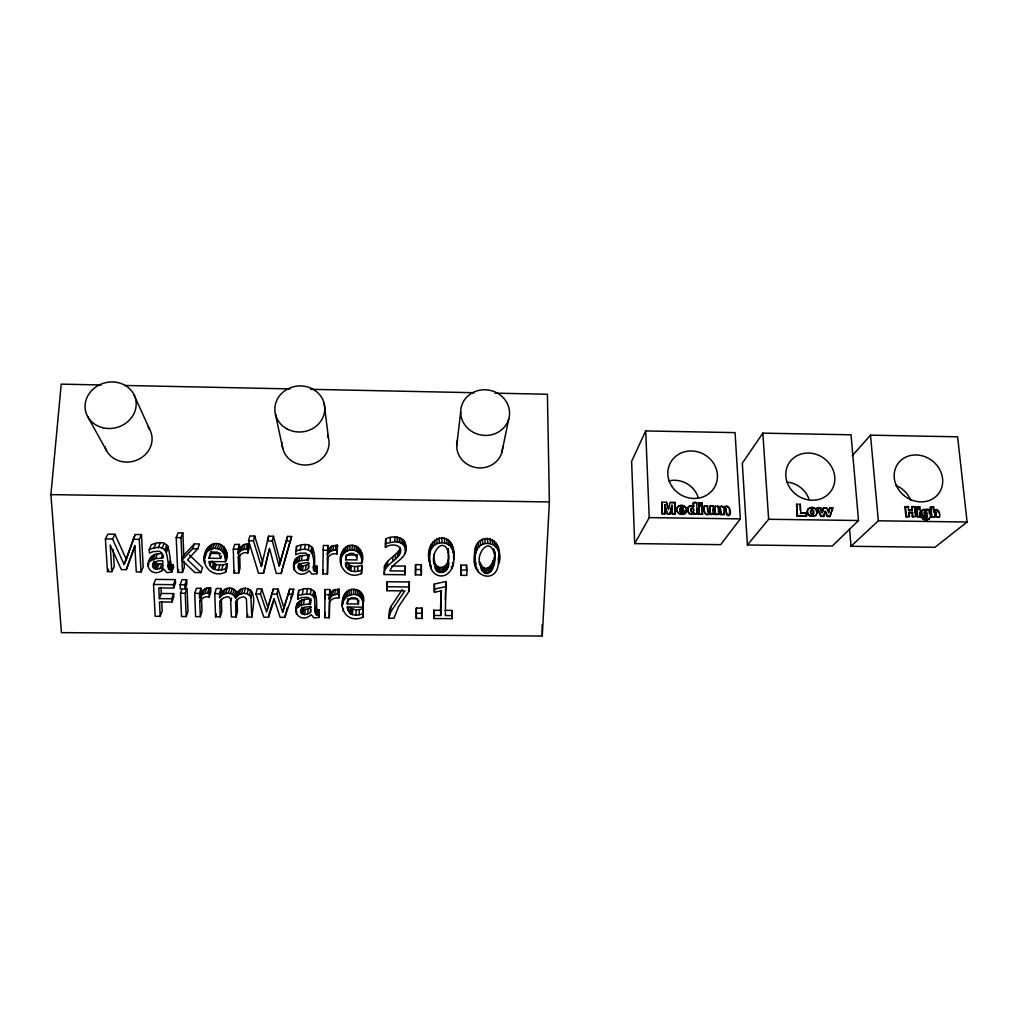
<?xml version="1.0" encoding="UTF-8"?>
<svg xmlns="http://www.w3.org/2000/svg" width="1018" height="1018" viewBox="0 0 1018 1018"><rect width="100%" height="100%" fill="white"/><g stroke="black" fill="none" stroke-linecap="round" stroke-linejoin="round"><path stroke-width="1.5" d="M409.249 590.924L409.325 581.965L387.196 581.749L386.98 590.707L404.846 590.885L390.67 611.894L388.672 618.181L393.966 618.231L398.623 606.626L409.249 590.924L409.312 586.979L387.018 586.75L386.98 590.707M361.517 570.156C355.257 573.083 345.535 571.518 345.382 563.03L361.632 563.208C367.32 550.942 351.261 537.695 342.926 550.433C334.604 563.17 346.553 580.794 361.492 573.528L361.899 565.257C356.911 567.064 349.327 567.751 346.833 561.834M361.899 565.257L361.492 573.528M363.426 602.007C366.404 590.631 350.205 584.268 344.555 594.308C337.289 607.619 346.947 624.059 362.917 617.239L363.299 608.751L356.287 610.087L350.192 608L349.721 613.192L350.93 614.096L355.867 615.279L362.942 613.943M363.299 608.751L362.917 617.239M405.151 566.123L405.113 571.022L389.958 570.856C393.368 561.211 408.778 558.424 405.635 545.992C405.558 536.13 392.388 535.315 385.695 538.878L385.466 547.404C390.543 543.294 402.835 544.006 400.29 552.914C396.956 560.422 387.807 563.272 384.346 570.793L384.308 574.521L405.049 574.75L405.151 566.123L391.625 565.97M405.177 553.474L405.635 545.992M405.597 550.751L405.482 544.083M405.444 548.829L404.948 542.365M926.444 511.011L926.876 509.496L929.472 509.534C932.882 515.235 928.912 523.163 922.524 518.9C919.878 514.65 928.67 521.14 926.736 515.757C923.262 519.434 918.745 511.99 922.779 509.764M926.304 518.149L927.373 517.029L927.271 515.286C924.306 518.531 920.017 513.085 922.372 510.145M384.499 569.596L384.549 565.893C387.985 558.424 397.058 555.599 400.367 548.129L400.29 552.914M385.695 538.878L385.466 547.404M387.158 585.681L387.196 581.749M404.909 547.099L404.006 545.572L404.044 540.838M817.174 512.665L816.805 510.196A4.174 3.805 35.6 0 0 814.235 507.804C809.997 505.552 804.64 510.896 808.101 514.752A4.428 4.034 35.6 0 0 810.341 516.215L814.222 516.215A4.314 3.919 35.7 0 0 816.563 513.937M404.006 545.572L402.708 544.236L402.772 539.515M402.708 544.236L401.117 543.141L401.181 538.42M405.049 574.75L405.113 571.022M401.117 543.141L399.26 542.352L399.349 537.644M399.298 555.026L399.387 550.229M409.249 585.897L409.325 581.965M415.548 564.646L415.497 574.852L421.299 574.915L421.401 569.596L421.312 564.71L415.548 564.646L415.497 574.852M416.235 613.205L416.337 608.039L422.037 608.09L422.025 618.448L416.286 618.41L416.337 608.039M416.286 618.41L416.387 613.205L422.126 613.256M397.656 557.139L397.758 552.329M421.312 564.71L421.299 574.915M421.948 611.958L422.037 608.09M361.632 563.208L362.052 557.037M349.721 613.192L346.998 607.021L363.057 607.161L363.311 598.151M399.26 542.352L397.16 541.869L397.262 537.16M395.366 559.251L395.48 554.428M433.706 610.253L433.897 615.445L440.769 615.496L440.527 610.316L433.706 610.253L433.821 618.55L452.119 618.689L451.877 610.406L445.07 610.355M452.208 615.585L445.35 615.534L445.846 581.558L434.33 584.039L434.444 592.298L441.392 590.784L440.769 615.496M433.821 618.55L433.897 615.445M434.444 592.298L434.33 584.039M385.504 543.599L394.819 541.678L394.933 536.97M440.527 610.316L441.036 590.364M445.362 599.742L445.846 581.558M927.029 513.581C925.935 507.333 922.906 516.648 927.029 513.581L925.909 514.815M390.67 611.894L390.823 606.728L402.275 589.575M392.668 561.414L392.808 556.566M451.877 610.406L452.119 618.689M389.538 614.796L389.69 609.604L390.823 606.728M460.798 565.143L461.039 575.335L466.804 575.386L466.982 570.093L466.524 565.206L460.798 565.143L461.039 575.335M388.672 618.181L389.69 609.604M466.397 569.164L466.524 565.206M390.187 542.136L390.339 537.428M387.464 566.288L387.642 561.414M385.644 568.591L385.835 563.705M227.052 563.781L227.154 567.153L225.691 572.103C209.53 580.031 196.716 559.162 208.601 546.997C217.941 536.817 232.409 550.98 225.449 561.694L208.944 561.516C209.428 570.016 219.175 571.671 225.576 568.706L227.052 563.781C222.318 565.372 215.18 566.39 212.278 561.198M205.725 555.79L206.336 550.903M384.308 574.521L384.549 565.893M676.957 508.733C676.13 513.314 682.111 515.362 685.432 513.174M709.89 511.214L709.711 506.353L713.16 506.073L713.618 514.23L710.373 514.51L710.526 512.868L710.373 514.51M810.277 512.181L811.55 509.7C814.133 508.936 814.807 513.288 812.682 514.243L810.862 513.823L811.55 509.7M100.947 384.969L61.233 384.142L50.9 494.621L61.424 632.623L542.276 636.034L549.376 501.938L547.404 394.246L494.964 393.152M691.095 508.962L691.298 511.672L691.044 509.878M718.657 509.344L718.835 514.306L715.374 514.586L714.916 506.43L718.161 506.15L717.995 507.664L718.161 506.15M724.18 509.42L724.371 514.383L720.909 514.663C718.161 502.841 721.966 509.624 720.909 514.663M693.589 511.087L693.156 508.733L691.133 508.682L691.756 508.02L693.36 508.402L693.856 509.853L693.309 511.698L691.756 512.029L693.309 511.698M149.608 561.262L155.474 558.589L162.575 558.144L162.053 553.436L159.597 551.323L153.603 551.527L149.43 553.067L149.239 549.466L151.351 544.643C171.508 537.3 168.072 551.094 171.24 564.646L173.238 564.812L173.684 567.179L171.775 572.141L166.71 572.574L163.809 569.202C153.158 578.797 142.24 566.657 151.707 556.362L155.169 554.339L161.964 553.372M149.926 561.147L151.707 556.362M362.942 603.28L362.853 595.899M363.057 607.161L363.464 600.722M362.484 601.002L361.708 599.029L362.09 593.939M340.597 562.191L341.348 554.797M361.708 599.029L360.601 597.375L360.996 592.298M343.588 596.319L343.028 603.623M359.074 614.961L359.469 609.757M361.67 561.885L361.899 554.403M347.456 601.307L347.214 603.878L358.451 603.979L358.756 600.124M360.601 597.375L359.214 596.052L359.621 590.987M355.867 615.279L356.287 610.087M359.214 596.052L357.56 595.11L357.98 590.033M361.517 559.238L361.441 552.1M429.545 562.585C422.126 533.916 457.476 527.515 453.799 559.213C454.321 567.586 448.047 578.059 438.504 575.603C428.107 572.18 429.38 559.302 429.558 550.611M361.046 556.91L360.257 554.899L360.652 550.089M357.56 595.11L355.638 594.525L356.071 589.46M357.598 571.187L358.018 566.275M360.257 554.899L359.15 553.194L359.558 548.397M357.394 555.103L346.107 554.975L345.598 559.811L356.974 559.938L356.86 554.645M343.053 601.434L347.1 596.166L353.45 594.321L353.895 589.257M359.15 553.194L357.738 551.845L358.158 547.06M352.368 614.745L352.813 609.54M354.353 571.518L354.798 566.593M350.93 614.096L351.401 608.891M351.121 594.512L351.579 589.447M357.738 551.845L356.058 550.865L356.491 546.081M356.058 550.865L354.124 550.267L354.569 545.495M474.566 554.721C473.434 530.213 505.132 535.964 498.273 558.551C500.856 585.452 469.807 579.407 474.566 554.721L475.164 563.094M475.088 559.518C473.943 534.857 505.882 540.622 498.985 563.374M348.996 595.123L349.479 590.046M347.927 610.609L348.296 606.728M347.214 603.878L348.054 598.508M350.816 570.958L351.286 566.046M349.365 570.284L349.848 565.372M347.1 596.166L347.596 591.076M340.801 559.633C341.526 554.263 346.387 549.771 351.91 550.051L352.368 545.279M345.407 597.617L345.916 592.527M343.168 611.105L343.435 608.51M349.543 550.242L350.027 545.457M348.131 569.355L348.627 564.456M344.033 599.411L344.555 594.308M347.392 550.865L347.901 546.081M342.277 606.206L343.002 598.571M346.324 566.708L346.705 563.056M434.177 554.25C430.499 572.485 451.559 570.856 448.582 554.288M448.264 565.105L448.289 548.422L448.594 553.194C443.784 534.526 429.138 554.008 434.673 565.028C435.03 578.593 453.048 571.073 447.958 560.256M345.471 551.921L345.993 547.124M294.406 564.239L299.025 560.854L308.39 559.785L308.047 555.115L305.705 553.029L299.801 553.219L295.64 554.746L296.505 546.386C314.066 539.896 315.135 550.903 314.562 565.524L317.298 566.377L316.916 573.668L311.902 574.088L309.179 570.754C300.246 579.573 289.048 569.864 295.335 559.353L299.903 555.993L309.192 554.937M294.495 562.75L295.335 559.353M343.766 553.41L344.3 548.613M309.332 603.928L310.439 603.928L310.108 599.373L307.805 597.337L301.964 597.541L297.841 599.042L298.694 590.465C315.873 584.141 317.158 594.639 316.522 609.133L319.232 609.96L318.863 617.481L313.913 617.901L311.228 614.643C302.155 623.41 291.39 613.599 297.523 603.14L302.041 599.844L310.121 598.788L309.332 603.928L301.188 604.997L296.632 608.319M296.696 606.461L297.523 603.14M338.689 594.308L339.249 589.244L333.179 590.287L329.832 593.888L329.196 598.991L332.568 595.365L337.2 594.194L338.689 594.308L338.689 598.24C334.947 596.955 331.079 599.284 329.208 602.529L329.285 617.71L324.653 617.671L325.2 589.511L329.819 589.549L329.832 593.888M338.689 598.24L339.249 589.244M337.2 594.194L337.772 589.117M341.386 557.317L341.933 552.481M340.826 564.825L341.157 557.342M342.379 555.23L342.926 550.433M480.076 562.101C485.841 578.949 498.527 558.017 493.565 548.969C500.309 561.554 485.344 588.417 479.962 563.107M334.731 594.474L335.316 589.397M456.688 445.808L460.67 411.997M336.971 554.021L337.543 545.228L331.41 546.284L328.025 549.962L327.363 554.772L330.774 551.069L335.456 549.873L336.958 550L336.971 554.021C333.166 552.685 329.247 555.09 327.376 558.386L327.452 573.936L322.782 573.885L323.342 545.47L328 545.521L328.025 549.962M329.285 617.71L329.857 600.416M332.568 595.365L333.179 590.287M330.723 596.866L331.346 591.789M336.958 550L337.543 545.228M335.456 549.873L336.055 545.101M329.374 601.244L329.845 597.401M329.196 598.991L329.819 589.549M324.653 617.671L325.327 612.442M332.962 550.153L333.573 545.381M327.452 573.936L328.05 556.642M330.774 551.069L331.41 546.284M328.903 552.609L329.552 547.811M327.376 558.386L327.707 555.968M327.363 554.772L328 545.521M318.863 617.481L319.232 609.96M322.782 573.885L323.304 570.182M315.287 592.87L314.524 597.973L315.147 611.64L316.547 615.012L317.616 615.241L318.341 610.036M315.784 614.338L316.522 609.133M316.547 615.012L317.285 609.807M315.147 611.64L315.898 606.461M315.313 613.218L316.064 608.013M314.524 597.973L313.875 596.726L314.638 591.636M310.515 612.365L310.465 606.397L302.74 607.606L300.425 611.016C301.048 616.055 307.754 614.91 310.515 612.365L310.91 609.769M313.875 596.726L312.971 595.721L313.748 590.631M295.589 551.183C313.264 544.643 314.371 555.701 313.798 570.449L315.656 571.378L316.407 566.453M316.916 573.668L317.298 566.377M314.575 571.149L315.338 566.224M310.414 601.142L310.808 598.584M310.439 603.928L311.024 600.073M313.798 570.449L314.562 565.524M312.971 595.721L310.35 594.385L311.139 589.307M307.461 614.083L308.276 608.866L311.304 607.173M313.15 567.688L313.926 562.789M313.315 569.304L314.091 564.392M304.522 614.63L305.349 609.413L308.276 608.866M312.513 553.69L313.302 548.88M302.944 614.363L303.797 609.146L301.595 607.212M297.803 595.555L306.609 593.901L307.423 588.824M679.986 509.28L681.029 507.422C686.603 507.308 679.159 511.99 680.508 507.855M301.633 613.574L302.486 608.357M303.517 604.387L304.357 599.233M311.864 552.418L312.641 547.62M300.743 612.403L301.379 608.51M310.948 551.387L311.737 546.59M298.923 563.336C295.258 570.067 304.42 573.07 308.467 568.426L308.874 565.97M302.346 594.296L303.199 589.218M308.39 559.785L308.988 556.146M301.188 604.997L302.041 599.844M299.241 605.875L300.119 600.709M305.375 570.169L306.214 565.245L309.281 563.514M307.258 559.773L308.085 554.925M308.352 556.922L308.759 554.517M308.289 550L309.103 545.215M296.353 614.159L296.798 611.551M297.714 606.982L298.605 601.816M302.397 570.716L303.249 565.804L306.214 565.245M295.793 611.653L296.887 604.692M297.841 599.042L298.694 590.465M221.364 555.968L220.601 558.398L209.046 558.271L210.764 551.743M300.806 570.436L301.684 565.512L299.457 563.527L298.567 568.438M304.509 549.516L305.349 544.732M299.483 569.622L300.361 564.71M301.379 560.231L302.244 555.37M267.696 606.804L261.715 588.9L257.16 588.862L255.938 593.952L263.84 617.188L268.536 617.226L274.338 599.36L280.103 617.315L284.773 617.353L292.79 594.296L293.718 589.206L289.748 589.168L282.61 612.136L276.972 594.143L278.029 589.053L273.384 589.015L266.856 610.698M299.025 560.854L299.903 555.993M828.817 510.921L829.746 507.855L832.851 507.906L829.95 516.559L827.074 516.52L824.962 511.545L823.702 516.47L820.813 516.431L817.034 508.16L820.61 507.727L822.366 512.919L823.677 507.766L826.591 507.804L828.805 513.021L829.746 507.855M300.195 549.898L301.073 545.114M297.052 561.745L297.956 556.871M284.773 617.353L287.254 607.822M294.126 570.22L294.596 567.764M295.513 562.878L296.416 558.004M293.566 567.65L294.686 560.943M282.61 612.136L289.748 589.168M254.704 536.015L253.444 540.749L261.321 566.479L262.517 561.567L254.704 536.015L249.868 535.964L248.57 540.698L258.508 573.21L263.484 573.261L269.516 548.409L276.234 573.389L281.222 573.452L291.619 536.486L287.534 536.435L279.403 565.105M281.222 573.452L282.253 568.502M501.912 452.196L508.784 418.843A24.496 22.778 10 0 0 478.575 390.454A24.496 22.778 10 0 0 467.987 428.489A24.496 22.778 10 0 0 508.784 418.843M272.353 540.991L267.479 540.927L268.625 536.193L273.46 536.257L272.353 540.991L279.148 566.326L287.534 536.435M268.536 617.226L269.655 611.983M345.598 559.811C345.458 555.408 349.772 551.947 353.971 553.716L356.644 557.05M261.715 588.9L260.532 593.99L266.563 612.009L273.384 589.015M429.711 555.395C429.392 538.649 454.652 538.687 453.697 555.637M668.457 509.509L670.162 502.345L674.896 502.421L675.227 514.014L672.262 513.975L671.931 506.811M667.299 513.899L664.83 504.941L667.299 513.899L669.984 513.937L671.562 506.799M669.984 513.937L671.867 505.373M263.484 573.261L269.146 549.796M220.244 616.832L219.723 601.294L223.54 597.821L227.179 596.688L228.745 596.955L230.602 598.978L231.366 616.921L236.061 616.959L235.603 601.434L239.421 597.986L243.124 596.853L244.651 597.121L246.458 599.131L247.145 617.048L251.828 617.086C252.604 608.408 258.076 589.918 245.363 588.213C239.904 588.035 235.743 592.883 235.514 598.139C233.033 591.191 222.802 592.107 219.608 597.986L219.468 593.609L220.982 588.506L216.312 588.468L214.76 593.558L215.561 616.793L220.244 616.832L221.746 611.576L221.339 599.233M261.321 566.479L268.625 536.193M247.145 617.048L247.794 614.427M677.148 507.918C674.54 513.097 682.734 516.635 685.877 512.779M251.828 617.086L250.873 597.35L252.133 592.234M929.663 517.678L929.23 518.836M250.873 597.35L249.41 595.161L250.683 590.058M822.251 512.118L823.677 507.766M249.41 595.161L247.107 593.787L248.392 588.684M153.069 563.45L157.561 560.931L162.702 560.689L162.995 566.861C160.119 569.558 153.336 570.538 152.56 565.423L154.1 560.994M823.702 516.47L825.42 511.061L827.519 516.037L830.408 516.075M235.514 598.139L239.243 594.487L244.053 593.303L245.363 588.213M236.061 616.959L237.436 611.716L237.079 599.373M241.508 593.583L242.844 588.493M239.243 594.487L240.604 589.384M237.245 596.001L238.619 590.898M239.548 548.906L239.421 544.452L234.713 544.401L233.287 549.198L233.987 572.956L238.708 573.007L238.263 557.38C240.083 554.034 244.04 551.654 247.845 552.99L249.156 548.168L249.054 544.159C243.226 542.95 238.466 548.193 238.161 553.741L241.52 550.013L247.743 548.944L249.054 544.159M234.305 595.988L235.692 590.873C230.857 584.943 220.27 589.307 219.99 596.713M230.882 600.735L231.582 598.164M232.689 594.436L234.102 589.346M238.708 573.007L240.083 568.044L239.739 555.624M246.229 548.817L247.539 544.032M230.692 593.507L232.117 588.404M243.709 549.109L245.045 544.312M241.52 550.013L242.869 545.215M238.263 557.38L238.963 554.95M239.675 551.565L241.037 546.755M228.286 593.176L229.724 588.086M233.987 572.956L234.687 570.474M238.161 553.741L238.034 549.249L239.421 544.452M225.716 593.456L227.179 588.366M223.413 594.359L224.902 589.257M282.699 566.975L291.619 536.486M298.249 567.013L300.603 563.527L308.416 562.318L308.467 568.426M221.377 595.861L222.878 590.758M215.561 616.793L216.338 614.172M829.95 516.559L831.986 509.751M221.644 569.736L223.158 564.799M225.449 561.694L226.912 555.484M225.436 560.358L225.194 557.699L226.67 552.838M225.194 557.699L224.622 555.344L226.111 550.509M218.361 570.067L219.901 565.13M224.622 555.344L223.756 553.308L225.245 548.486M200.33 616.666L199.732 601.371C201.526 598.062 205.445 595.759 209.199 597.057L210.79 591.942L210.65 588.01C204.656 586.762 200.164 592.298 199.592 597.808L199.426 593.418L201.106 588.315L196.423 588.277L194.705 593.379L195.634 616.628L200.33 616.666L201.984 611.411L201.462 597.744M209.199 597.057L209.059 593.1L210.65 588.01M223.756 553.308L222.56 551.603L224.075 546.781M199.592 597.808L202.887 594.168L207.545 592.985L209.148 587.882M222.56 551.603L221.084 550.229L222.611 545.432M214.747 569.507L216.312 564.557M205.051 593.265L206.679 588.162M221.084 550.229L219.354 549.249L220.881 544.452M213.258 568.833L214.836 563.896M204.694 555.752C206.272 550.484 212.075 547.468 217.356 548.651L218.908 543.854M202.887 594.168L204.542 589.053M211.973 567.891L213.564 562.967M201.068 595.683L202.735 590.567M199.732 601.371L200.571 598.8M270.139 610.507L273.969 598.673M215.103 548.435L216.669 543.637M210.039 565.232L211.235 561.542M209.046 558.271L211.515 550.891M212.711 548.626L214.302 543.828M210.548 549.249L212.164 544.439M200.877 572.6L187.592 559.811L197.772 548.778L199.477 543.968L194.374 543.917L192.631 548.715L181.968 560.18L194.807 572.536L200.877 572.6L202.557 567.637L189.373 554.925M186.23 616.564L187.999 611.296L187.032 588.188L185.238 593.29L186.23 616.564L181.535 616.526L180.517 593.24L181.891 589.409M208.639 550.318L210.255 545.508M204.389 563.323L205.216 560.88M204.173 558.093L207.265 548.829M206.972 551.82L208.601 546.997M204.071 560.676L205.305 557.011M290.728 597.795L293.718 589.206M124.069 564.456L135.165 534.526L141.464 534.603L143.194 567.001L141.044 571.976L136.285 571.925L134.821 545.419L126.27 569.66L121.333 569.609L110.198 545.063L111.84 571.671L107.463 571.62L105.414 538.929L107.883 534.183L114.958 534.272L126.372 559.531L124.069 564.456L112.553 539.018L114.958 534.272M126.372 559.531L135.165 534.526M135.05 546.284L126.27 569.66M185.06 589.04L186.854 583.963L186.676 579.726L181.98 579.675L180.148 584.726L180.326 588.989L185.06 589.04L184.882 584.777L186.676 579.726M182.426 558.958L183.8 555.306L182.858 532.936L178.099 532.872L176.203 537.606L177.743 572.358L182.502 572.409L184.322 567.446L184.067 561.376M159.317 598.622L158.783 587.92L173.633 588.06L175.516 582.983L175.363 579.611L155.614 579.407L153.553 584.472L155.169 616.31L160.195 616.348L159.482 601.956L171.902 602.071L173.798 596.904L173.645 593.596L161.315 593.481L159.317 598.622L171.749 598.737L173.645 593.596M177.743 572.358L178.672 569.876M173.633 588.06L173.48 584.663L175.363 579.611M925.146 511.38L924.077 512.614L924.522 514.51L925.057 514.052M160.195 616.348L162.18 611.08L161.709 601.562M171.775 572.141L171.329 569.762L173.238 564.812M149.239 549.466C169.548 542.072 166.112 555.93 169.306 569.596L170.413 569.838L172.335 564.888M169.306 569.596L171.24 564.646M168.479 568.897L170.426 563.947M182.502 572.409L181 537.669L182.858 532.936M688.244 507.206C686.565 510.298 689.262 515.553 693.105 513.772M167.728 566.123L169.675 561.185M167.957 567.739L169.904 562.801M161.76 570.742L162.765 568.26M159.928 568.604L161.938 563.667L157.345 563.934L155.003 561.936L152.942 566.861M166.545 551.998L168.504 547.162M162.575 558.144L163.567 555.713M165.819 550.713L167.792 545.89M156.912 569.177L158.948 564.226M161.442 558.131L162.944 554.479M709.877 513.556C704.392 519.269 700.13 503.236 707.497 505.997L707.866 511.901L708.719 512.232L710.106 510.896L709.94 506.035M164.852 549.669L166.837 544.846M155.296 568.884L157.345 563.934M153.909 568.069L155.97 563.119M162.104 548.282L164.102 543.472M152.56 565.423L154.112 561.732M155.474 558.589L157.523 553.716M153.107 559.213L155.169 554.339M158.235 547.786L160.271 542.976M151.135 560.116L153.222 555.23M690.878 509.293L691.349 508.364M813.166 513.861L812.911 510.603L810.621 510.578M147.826 566.084L148.882 563.616M153.871 548.18L155.945 543.37M147.954 564.239L150.651 557.724M722.449 506.709L723.467 507.74C727.501 502.663 732.069 510.285 729.906 514.459C725.541 521.89 725.465 494.684 724.142 514.701M926.278 514.523L926.011 512.181L924.268 512.118M141.044 571.976L139.275 539.349L141.464 534.603M645.705 430.945L631.618 461.319L634.672 543.599L720.668 544.655L740.34 518.875L735.072 432.625L645.705 430.945L649.217 517.615L634.672 543.599M111.84 571.671L114.245 566.695L113.202 549.593M808.012 509.216L807.465 511.66L808.534 514.268A4.441 4.034 35.6 0 0 810.773 515.732L814.667 515.732A4.314 3.932 35.7 0 0 817.187 512.627M107.463 571.62L108.684 569.138M676.957 508.236L677.517 507.193A4.148 3.868 29.5 0 1 679.515 505.704C685.941 502.765 691.744 515.172 680.049 510.781L680.228 511.43M209.555 555.37L212.495 552.074L217.33 552.125L219.074 553.398L220.601 558.398M668.648 509.178L666.51 502.294L661.764 502.23L662.056 513.836L665.212 513.543L664.83 504.941M666.51 502.294L668.024 508.135M662.056 513.836L661.764 502.23M347.812 601.065L350.79 597.859L355.486 597.91L357.14 599.131L358.451 603.979M675.227 514.014L674.896 502.421M672.262 513.975L672.071 505.043M680.304 508.186L681.029 507.422M680.826 507.753L681.716 507.282M680.049 510.781L686.756 510.54M681.513 507.613L682.327 507.397M683.18 509.318L682.811 507.689M680.253 510.451C679.451 514.37 690.331 510.4 684.287 511.838M681.093 512.308L683.422 511.405M693.474 502.701C694.823 513.517 690.051 499.087 696.732 502.739L697.317 514.001L694.072 514.281L694.212 512.754L694.072 514.281M696.732 502.739L693.258 503.032M698.615 503.108L702.051 502.828L701.949 505.272L698.717 505.221L698.615 503.108L702.051 502.828M698.717 505.221L698.819 502.777M698.768 506.2L702.216 505.921L702.433 514.395L699.188 514.357L698.768 506.2L702.216 505.921M699.188 514.357L698.984 505.87M707.625 511.456L707.497 505.997M708.235 512.143L709.635 511.812M713.16 506.073L709.711 506.353M762.851 433.146L742.313 463.203L747.403 544.986L832.304 546.042L858.518 520.516L851.035 434.801L762.851 433.146L768.641 519.269L747.403 544.986M715.374 514.586L715.145 506.111M723.467 507.74L721.966 506.111L718.619 507.04M724.561 508.936L725.3 508.516M725.07 508.835L725.745 508.618M726.432 514.739L726.127 508.949M685.674 513.11L686.628 511.736M800.899 512.856L800.263 504.304L796.649 504.254L797.069 516.088L806.32 516.228L806.536 512.945L800.466 513.339L806.536 512.945M800.263 504.304L800.263 510.489M797.069 516.088L796.649 504.254M852.219 455.784L870.492 435.17L957.594 436.811L967.1 522.018L934.931 547.315L851.035 546.272L849.572 529.067M693.436 513.708L694.212 512.754M811.41 514.217L813.611 513.377M817.034 508.16L820.61 507.727M183.8 555.306L194.374 543.917M709.661 513.874L710.526 512.868M826.591 507.804L823.218 508.249M820.813 516.431L824.16 515.986M832.851 507.906L829.288 508.338M717.995 507.664L718.848 506.709M851.035 546.272L878.343 520.796L967.1 522.018M912.497 512.423L909.099 512.372L909.494 516.355L905.88 516.762L904.913 506.964L908.527 506.531L908.349 510.438L911.734 510.476L911.912 506.582L915.017 506.633L916.009 516.444L912.37 516.864L912.497 512.423L912.37 516.864M908.527 506.531L904.913 506.964M911.734 510.476L911.912 506.582M688.448 506.939L691.667 505.971A3.181 2.952 30.1 0 1 692.927 506.48M915.017 506.633L911.39 507.053M908.972 516.813L909.099 512.372M916.467 507.129L919.776 506.697L919.967 508.555L916.658 508.975L916.467 507.129L919.776 506.697M905.88 516.762L909.494 516.355M917.269 509.356L917.46 516.928L920.768 516.508L920.043 509.394L917.269 509.356L917.46 516.928M934.817 511.672L934.664 516.711L931.343 517.131L930.337 507.333L933.646 506.9L934.028 510.514C937.82 506.862 940.836 513.53 939.563 516.775L936.216 517.195L935.682 512.716L933.939 512.423L934.817 511.672L936.229 512.258L936.216 517.195M922.244 510.234L923.81 509.344L929.472 509.534M921.901 517.157L927.194 517.462M930.337 507.333L933.646 506.9M931.343 517.131L934.664 516.711M808.101 509.064L810.493 507.957L813.789 508.287M719.281 508.516L718.428 509.674L718.606 514.624M693.64 513.39C687.824 518.391 684.618 504.444 691.871 505.641A3.181 2.952 30.1 0 1 693.665 506.595M724.154 507.091L726.954 506.48M929.37 518.811C927.22 520.02 922.562 519.956 922.435 516.699M933.99 510.489L937.667 510.642M709.215 514.001C704.329 516.075 703.553 509.064 704.252 505.946M719.255 506.633L721.737 506.442M922.728 509.967L923.899 509.776M434.521 589.053L446.126 586.546M317.616 615.241L318.519 615.165M170.413 569.838L171.329 569.762M315.656 571.378L316.56 571.302M153.553 584.472L173.48 584.663M180.148 584.726L184.882 584.777M180.517 593.24L185.238 593.29M194.705 593.379L199.426 593.418M214.76 593.558L219.468 593.609M255.938 593.952L260.532 593.99M272.29 594.105L276.972 594.143M288.781 594.257L292.79 594.296M324.526 594.588L329.183 594.627M349.098 598.762L357.471 598.839M192.631 548.715L197.772 548.778M233.287 549.198L238.034 549.249M322.642 550.254L327.338 550.305M210.662 553.41L220.69 553.525M415.599 569.533L421.401 569.596M461.192 570.029L466.982 570.093M649.217 517.615L740.34 518.875M768.641 519.269L858.518 520.516M176.203 537.606L181 537.669M105.414 538.929L112.553 539.018M132.913 539.273L139.275 539.349M248.57 540.698L253.444 540.749M286.542 541.156L290.652 541.207M671.536 502.701L674.705 502.752M50.9 494.621L549.376 501.938M698.933 504.903L702.165 504.941M704.036 506.277L707.281 506.328M908.87 509.967L912.255 510.018M680.189 508.949L683.383 509M908.59 512.843L911.975 512.894M912.891 516.393L916.009 516.444M917.981 516.47L920.768 516.508M936.764 516.737L939.563 516.775M662.247 513.505L665.212 513.543M667.503 513.581L670.175 513.619M672.465 513.645L675.418 513.696M694.276 513.963L697.317 514.001M699.404 514.026L702.649 514.077M710.589 514.192L713.618 514.23M715.603 514.255L718.835 514.306M721.138 514.332L724.371 514.383M726.674 514.421L729.906 514.459M797.488 515.617L806.752 515.744M124.781 385.466L290.015 388.889M310.668 389.321L474.312 392.719M394.819 541.678L397.16 541.869M207.545 592.985L209.059 593.1M353.45 594.321L355.638 594.525M351.91 550.051L354.124 550.267M306.609 593.901L310.35 594.385M244.053 593.303L247.107 593.787M303.797 609.146L305.349 609.413M301.684 565.512L303.249 565.804M217.356 548.651L219.354 549.249M924.675 509.853L925.896 510.451M727.526 506.633L729.092 508.224M926.431 509.98L926.978 510.552L926.876 509.496M235.692 590.873L236.901 593.01M87.561 416.349L106.534 450.643M937.985 511.036L938.532 512.728M817.479 507.677L821.259 515.948M133.612 393.953L149.633 429.367M820.164 508.211L821.475 512.105M816.614 511.43L816.36 510.68A4.174 3.792 35.7 0 0 815.978 510.005M474.655 558.271L476.093 564.303M278.029 589.053L283.615 606.932M494.239 553.728C489.607 535.074 474.884 554.632 480.241 565.537M273.46 536.257L280.192 561.427M275.471 414.339L282.749 448.378M498.069 548.193L499.278 556.172M497.153 545.343L497.853 550.076M498.629 554.937L499.342 559.735M495.804 542.849L496.491 547.569M494.086 540.812L494.761 545.521M492.088 539.349L492.75 544.045M493.094 560.765L493.755 565.614M489.798 538.458L490.447 543.154M492.445 563.094L493.094 567.955M491.579 565.003L492.228 569.864M487.228 538.14L487.851 542.823M490.498 566.466L491.134 571.352M489.213 567.51L489.849 572.396M484.632 538.395L485.23 543.09M487.711 568.133L488.335 573.019M324.144 403.357L328.445 437.893M486.006 568.324L486.617 573.223M482.277 539.235L482.863 543.93M484.364 568.095L484.962 572.994M480.165 540.647L480.738 545.355M482.965 567.459L483.55 572.345M481.794 566.39L482.367 571.276M478.307 542.632L478.854 547.353M480.852 564.914L481.425 569.787M476.768 545.101L477.302 549.835M475.622 547.938L476.157 552.698M477.709 569.24L477.976 571.683M474.897 551.145L475.419 555.93M476.348 566.733L476.615 569.177M475.164 561.465L475.686 566.313M933.099 507.371L933.481 510.972M930.872 506.862L931.89 516.673M928.938 510.005L929.345 514.026M919.801 512.703L920.234 516.966M917.002 506.659L917.18 508.516M914.635 508.504L915.195 514.103M905.435 506.493L906.389 516.304M870.492 435.17L878.343 520.796M806.103 513.428L806.32 516.228M453.532 555.612L453.799 559.213M452.806 547.646L453.15 552.405M451.852 544.795L452.183 549.542M452.514 562.483L452.768 566.123M450.465 542.289L450.783 547.022M451.47 566.542L451.636 568.986M448.722 540.253L449.027 544.961M446.686 538.776L446.991 543.485M447.322 562.598L447.627 567.459M729.372 509.662L729.664 514.777M446.482 564.494L446.775 569.38M444.382 537.886L444.662 542.581M445.413 565.97L445.706 570.856M444.141 567.026L444.408 571.912M713.084 509.127L713.389 514.548M441.787 537.568L442.041 542.263M702 506.251L702.433 514.395M442.639 567.637L442.906 572.536M696.808 508.695L697.101 514.319M440.934 567.84L441.176 572.74M686.552 510.871C686.985 506.977 682.633 504.788 679.311 506.022A4.148 3.868 29.5 0 0 677.314 507.524M439.178 537.822L439.42 542.518M161.022 587.399L161.315 593.481M439.28 567.611L439.509 572.51M436.824 538.662L437.04 543.37M437.855 566.962L438.084 571.861M171.749 598.737L171.902 602.071M664.639 505.272L665.021 513.874M436.671 565.893L436.875 570.78M434.724 540.074L434.928 544.795M435.704 564.405L435.908 569.291M434.482 560.18L434.673 565.028M432.879 542.072L433.057 546.806M201.106 588.315L201.271 592.68M431.352 544.541L431.53 549.3M429.265 554.186L430.105 565.804M430.245 547.391L430.41 552.163M430.945 565.015L431.072 568.68M220.982 588.506L221.122 592.87M225.576 568.706L225.691 572.103M453.341 550.853L453.417 553.219M247.743 548.944L247.845 552.99M421.948 614.554L422.025 618.448M542.085 624.937L542.276 636.034M296.505 546.386L296.556 549.936M325.2 589.511L325.251 598.686M895.98 485.497A23.834 21.327 37.5 0 1 910.677 500.423M786.914 482.112A23.808 21.734 34.3 0 1 808.852 498.884M814.705 508.745A4.174 3.792 35.7 0 1 815.482 509.382M668.801 480.941A23.796 22.154 28.8 0 1 698.119 497.217M148.068 426.949A24.114 21.836 -15.6 0 1 137.875 459.691A24.114 21.836 -15.6 0 1 104.918 446.647M502.65 446.622A23.02 21.582 9.7 0 1 476.729 467.695A23.02 21.582 9.7 0 1 457.489 440.221M327.541 435.182A23.465 21.798 -5.9 0 1 309.396 464.704A23.465 21.798 -5.9 0 1 282.19 442.703M895.764 484.212A25.259 22.396 36.8 0 0 937.273 495.206A25.259 22.396 36.8 0 0 922.27 455.822A25.259 22.396 36.8 0 0 895.764 484.212M787.207 482.468A25.234 22.841 33.6 0 0 828.97 493.539A25.234 22.841 33.6 0 0 814.769 453.926A25.234 22.841 33.6 0 0 787.207 482.468M671.855 486.349A25.234 23.312 28.1 0 0 714.776 486.833A25.234 23.312 28.1 0 0 691.311 450.974A25.234 23.312 28.1 0 0 671.855 486.349M286.694 428.731A24.992 23.032 -5 0 0 324.793 409.325A24.992 23.032 -5 0 0 288.005 388.812A24.992 23.032 -5 0 0 286.694 428.731M102.322 427.611A25.73 23.096 -14.7 0 0 135.725 399.578A25.73 23.096 -14.7 0 0 93.86 388.494A25.73 23.096 -14.7 0 0 102.322 427.611"/></g></svg>
